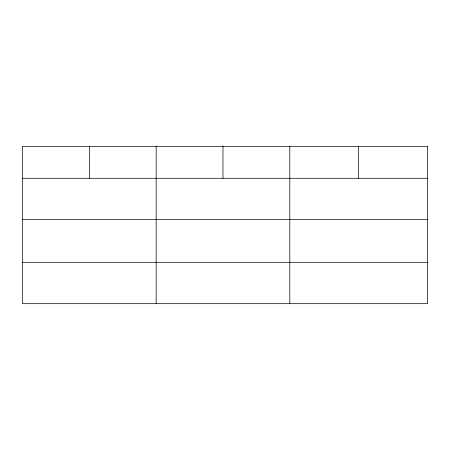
<?xml version="1.0" encoding="UTF-8"?>
<svg xmlns="http://www.w3.org/2000/svg" width="450" height="450" viewBox="0 0 450 450"><rect width="100%" height="100%" fill="white"/><g stroke="black" fill="none" stroke-linecap="round" stroke-linejoin="round"><path stroke-width="0.67" d="M22.5 178.279L427.5 178.279M22.5 219.662L427.5 219.662M22.5 262.299L427.5 262.299M358.65 146.317L358.65 178.279M289.8 146.317L289.8 303.683M222.975 146.317L222.975 178.279M156.15 146.317L156.15 303.683M89.325 146.317L89.325 178.279M427.5 146.317L22.5 146.317L22.5 303.683L427.5 303.683L427.5 146.317"/></g></svg>
